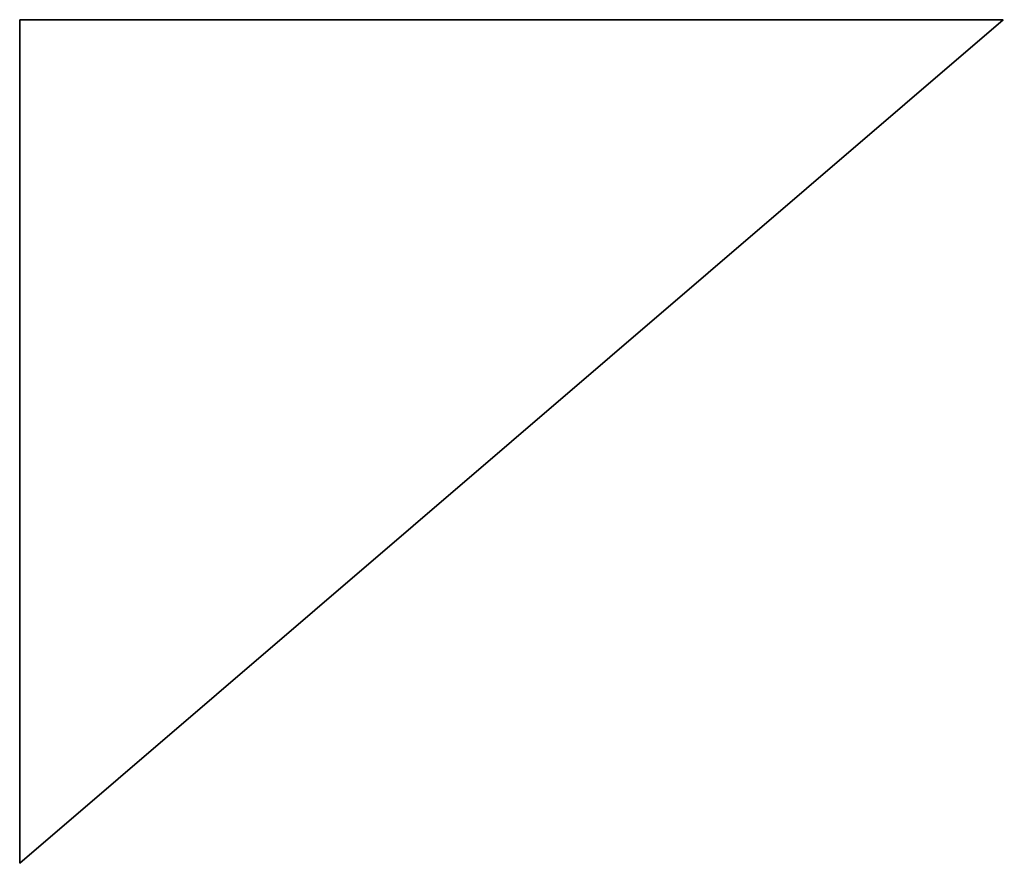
# Model space of a CAD drawing. Header units: millimetres. Extents: x 2 to 16, y 3 to 15.
import ezdxf

# ---------------------------------------------------------------- set-up
doc = ezdxf.new("R2010")
doc.units = ezdxf.units.MM

# ---------------------------------------------------------------- blocks, each defined once
blk = doc.blocks.new('blockName5')
for points in [[(2, 3), (2, 15)], [(2, 15), (16, 15)], [(16, 15), (2, 3)]]:
    blk.add_lwpolyline(points, close=True)

msp = doc.modelspace()

# ---------------------------------------------------------------- block references
msp.add_blockref('blockName5', (0, 0))

doc.saveas('drawing.dxf')
